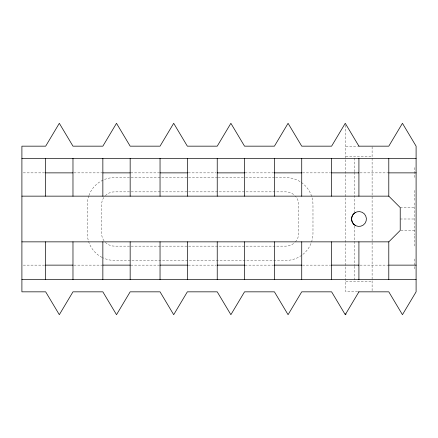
<?xml version="1.0" encoding="UTF-8"?>
<svg xmlns="http://www.w3.org/2000/svg" width="438" height="438" viewBox="0 0 438 438"><rect width="100%" height="100%" fill="white"/><g stroke="black" fill="none" stroke-linecap="round" stroke-linejoin="round"><path stroke-width="0.33" stroke-dasharray="2.19 1.64" d="M345.828 146.161L357.605 146.161M345.828 156.727L372.108 156.727M23.269 172.868L45.169 172.868M73.912 172.868L101.972 172.868M130.716 172.868L159.459 172.868M188.203 172.868L216.262 172.868M245.006 172.868L273.75 172.868M302.494 172.868L330.553 172.868M359.981 172.868L388.041 172.868M217.56 177.582L114.449 177.582A27.14 27.14 0 0 0 89.023 195.239M218.244 177.582L244.875 177.582M245.554 177.582L274.916 177.582M275.601 177.582L285.844 177.582A27.14 27.14 0 0 1 312.978 204.716L312.978 233.284A27.14 27.14 0 0 1 285.844 260.418L114.449 260.418A27.14 27.14 0 0 1 102.585 257.686M400.217 207.574L414.671 207.574M400.217 219L414.671 219M400.874 230.426L414.671 230.426M23.269 265.132L45.169 265.132M73.912 265.132L101.972 265.132M130.716 265.132L159.459 265.132M188.203 265.132L216.262 265.132M245.006 265.132L273.75 265.132M302.494 265.132L330.553 265.132M359.981 265.132L388.041 265.132M345.828 281.273L372.108 281.273M357.605 291.839L345.828 291.839L345.828 124.261M414.671 167.584L414.671 179.011M414.671 190.437L414.671 201.863M414.671 202.953L414.671 235.047M414.671 236.137L414.671 247.563M414.671 258.989L414.671 270.416M372.108 146.818L372.108 291.182M354.397 158.091L354.397 171.701M354.397 172.386L354.397 211.866M354.397 226.134L354.397 265.614M354.397 266.299L354.397 279.909M105.361 242.373A12.855 12.855 0 0 0 114.449 246.14L285.844 246.14A12.855 12.855 0 0 0 294.933 242.373M104.052 240.834A12.855 12.855 0 0 1 101.6 233.284L101.6 204.716A12.855 12.855 0 0 1 104.901 196.114M102.01 257.402A27.14 27.14 0 0 1 87.315 233.284L87.315 204.716A27.14 27.14 0 0 1 88.804 195.846M295.393 241.886A12.855 12.855 0 0 0 298.7 233.284L298.7 204.716A12.855 12.855 0 0 0 295.393 196.114M105.361 195.627A12.855 12.855 0 0 1 114.449 191.86L285.844 191.86A12.855 12.855 0 0 1 294.933 195.627"/><path stroke-width="0.66" d="M358.914 146.161L345.259 123.308L331.604 146.161L301.727 146.161L288.073 123.308L274.418 146.161L244.535 146.161L230.881 123.308L217.232 146.161L187.349 146.161L173.694 123.308L160.04 146.161L130.163 146.161L116.508 123.308L102.853 146.161L72.976 146.161L59.322 123.308L45.667 146.161L21.9 146.161L21.9 291.839L45.667 291.839L59.322 314.692L72.976 291.839L102.853 291.839L116.508 314.692L130.163 291.839L160.04 291.839L173.694 314.692L187.349 291.839L217.232 291.839L230.881 314.692L244.535 291.839L274.418 291.839L288.073 314.692L301.727 291.839L331.604 291.839L345.259 314.692L358.914 291.839M21.9 241.853L388.791 241.853L400.217 230.426L400.217 207.574L388.791 196.147L21.9 196.147M355.256 212.567C350.422 215.167 350.422 222.832 355.256 225.433M358.634 146.161L388.791 146.161L402.445 123.308L416.1 146.161L416.1 291.839L402.445 314.692L388.791 291.839L358.634 291.839M21.9 158.414L416.1 158.414M45.667 172.868L72.976 172.868M102.853 172.868L130.163 172.868M160.04 172.868L187.349 172.868M217.232 172.868L244.535 172.868M274.418 172.868L301.727 172.868M331.604 172.868L358.914 172.868M388.791 172.868L416.1 172.868M45.667 265.132L72.976 265.132M102.853 265.132L130.163 265.132M160.04 265.132L187.349 265.132M217.232 265.132L244.535 265.132M274.418 265.132L301.727 265.132M331.604 265.132L358.914 265.132M388.791 265.132L416.1 265.132M21.9 279.586L416.1 279.586M345.259 314.692L345.828 314.692L345.828 313.739M388.791 158.414L388.791 196.147M388.791 241.853L388.791 279.586M358.914 158.414L358.914 196.147M358.914 241.853L358.914 279.586M331.604 158.414L331.604 196.147M331.604 241.853L331.604 279.586M301.727 158.414L301.727 196.147M301.727 241.853L301.727 279.586M274.418 158.414L274.418 196.147M274.418 241.853L274.418 279.586M244.535 158.414L244.535 196.147M244.535 241.853L244.535 279.586M217.232 158.414L217.232 196.147M217.232 241.853L217.232 279.586M187.349 158.414L187.349 196.147M187.349 241.853L187.349 279.586M160.04 158.414L160.04 196.147M160.04 241.853L160.04 279.586M130.163 158.414L130.163 196.147M130.163 241.853L130.163 279.586M102.853 158.414L102.853 196.147M102.853 241.853L102.853 279.586M72.976 158.414L72.976 196.147M72.976 241.853L72.976 279.586M45.667 158.414L45.667 196.147M45.667 241.853L45.667 279.586M353.718 224.251A7.43 7.43 0 0 0 366.146 220.922A7.43 7.43 0 0 0 357.047 211.828A7.43 7.43 0 0 0 353.718 224.251"/></g></svg>
